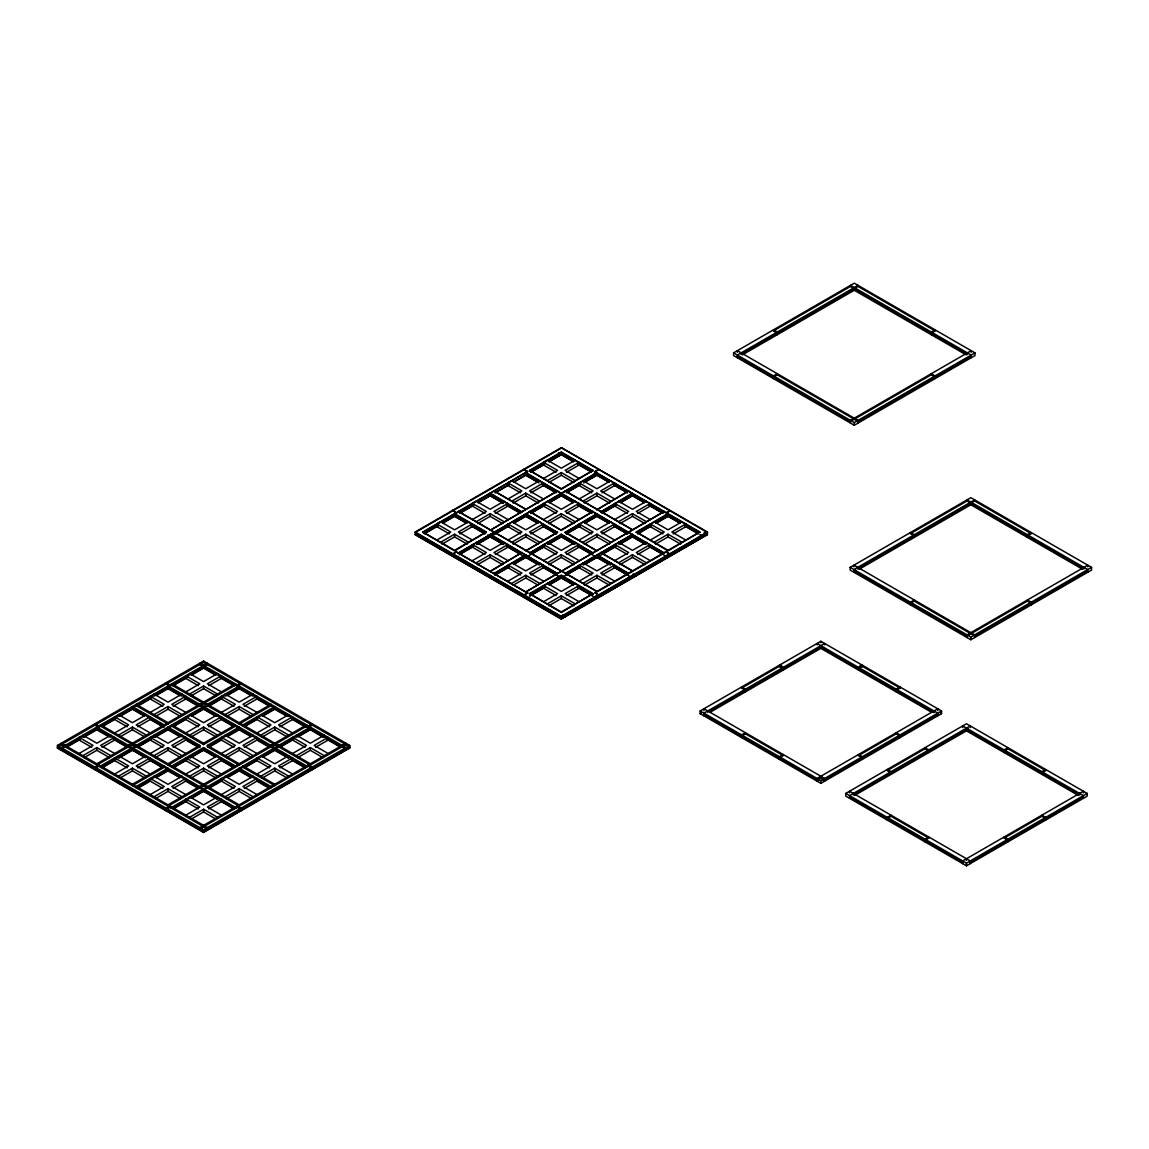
<?xml version="1.0" encoding="UTF-8"?>
<svg xmlns="http://www.w3.org/2000/svg" width="1149" height="1149" viewBox="0 0 1149 1149"><rect width="100%" height="100%" fill="white"/><g stroke="black" fill="none" stroke-linecap="round" stroke-linejoin="round"><path stroke-width="1.5" d="M98.728 725.967L98.728 727.317L94.936 725.12L94.936 723.769L98.728 725.967L97.78 727.863L96.832 727.058L96.832 729.759L108.94 736.753M171.79 683.784L171.79 685.134L310.331 765.119L310.331 763.769L171.79 683.784L170.842 685.68L166.102 682.693L166.102 684.043L169.894 686.226L169.894 684.876M237.268 805.952L237.268 807.302L241.06 809.485L241.06 808.135L237.268 805.952L236.306 807.848L96.832 727.058M310.331 763.769L309.383 765.665L308.42 764.861L308.42 766.211L312.226 768.408L312.226 767.058L308.42 764.861M98.728 764.861L94.936 767.058L94.936 768.408L98.728 766.211L98.728 764.861L97.78 765.665L96.832 763.769L235.358 683.784L236.306 685.68L241.06 682.693L241.06 684.043L237.268 686.226L237.268 684.876M298.223 736.753L310.331 729.759L310.331 727.058L170.842 807.848L169.894 805.952L166.102 808.135L166.102 809.485L169.894 807.302L169.894 805.952M310.331 727.058L309.383 727.863L308.42 725.967L312.226 723.769L312.226 725.12L308.42 727.317L308.42 725.967M415.177 532.001L561.301 447.636L707.439 532.001L707.439 534.429L561.301 618.794L415.177 534.429L415.177 532.001L561.301 616.367L707.439 532.001M561.301 448.167L415.177 532.533L561.301 616.898L707.439 532.533L561.301 447.636M422.775 532.001L454.559 513.646L486.343 532.001L454.559 550.888L422.775 532.001L454.559 550.342L486.343 532.001M456.455 512.555L527.621 471.463L456.455 513.086L452.663 510.357L456.455 513.086M529.517 470.372L561.301 452.017L593.085 470.372L561.301 489.259L529.517 470.372L561.301 488.713L593.085 470.372M449.374 533.897L436.778 526.63L436.778 523.93L440.584 521.732L454.573 529.818L468.562 521.732M484.95 513.359L472.368 506.077L472.368 503.377L476.16 501.194L490.149 509.266L504.138 501.194M520.54 492.806L507.944 485.539L507.944 482.839L511.75 480.641L525.739 488.727L539.728 480.641M556.116 472.268L543.52 465L543.52 462.3L547.326 460.103L561.315 468.189L575.304 460.103M422.775 532.533L454.559 514.192L486.343 532.533M529.517 470.903L561.301 452.562L593.085 470.903M733.579 352.872L854.267 283.185L974.97 352.872L974.97 355.572L854.267 425.259L733.579 355.572L733.579 352.872L854.267 422.559L974.97 352.872M773.464 330.912L777.27 333.109L777.27 332.032L773.464 329.835L773.464 330.912L850.475 286.46L931.279 333.109L935.085 330.912L935.085 329.835L931.279 332.032L931.279 333.109M57.45 745.414L203.574 661.048L349.713 745.414L349.713 748.114L203.574 832.479L57.45 748.114L57.45 745.414L203.574 829.779L349.713 745.414M424.283 533.553L438.085 525.596M442.451 523.068L456.455 514.982M459.873 513.014L473.489 505.143M478.027 502.53L490.135 495.535L502.242 502.53M495.449 492.461L509.079 484.605M513.617 481.977L525.725 474.997L537.833 481.977M530.68 472.124L544.655 464.067M549.064 461.525L561.301 454.444M424.311 533.811L438.171 525.811M442.681 523.212L456.455 515.255M459.715 513.373L473.575 505.373M478.185 502.702L492.045 494.702M495.118 492.935L508.978 484.935M513.589 482.264L527.448 474.264M530.68 472.397L544.468 464.44M548.992 461.826L561.301 454.717L561.301 452.017M203.574 662.399L57.45 746.764L203.574 831.129L349.713 746.764L203.574 662.399L203.574 661.048M58.714 746.85L57.45 747.568L203.574 831.948L349.713 747.568L348.434 746.85M57.45 748.114L58.714 747.381M777.27 333.109L858.073 286.46L935.085 330.912M742.369 354.869L854.267 290.266L966.18 354.869M61.256 748.961L207.38 664.596L207.38 663.246L61.256 747.611L61.256 750.311L62.52 749.579M61.256 749.766L62.52 749.033M66.585 746.692L80.444 738.692M83.417 736.969L98.728 728.136M101.988 726.254L115.848 718.254M118.921 716.473L134.318 707.583M137.392 705.802L151.251 697.816M154.325 696.035L169.722 687.145M172.795 685.364L186.741 677.321M191.265 674.707L204.852 666.865M66.585 747.238L80.358 739.281M83.417 737.514L98.728 728.667M102.62 726.427L114.541 719.547M120.501 716.1L133.686 708.488M138.081 705.946L151.165 698.391M156.781 695.159L168.946 688.136M172.953 685.809L186.741 677.853M191.337 675.21L204.852 667.411M436.778 540.087L450.767 532.001L436.778 523.93M472.368 519.535L486.357 511.463L472.368 503.377M507.944 498.996L521.933 490.925L507.944 482.839M543.52 478.458L557.524 470.372L543.52 462.3M440.584 542.271L454.573 534.199L468.562 542.271M476.16 521.732L490.149 513.66L504.138 521.732M511.75 501.194L525.739 493.108L539.728 501.194M547.326 480.641L561.315 472.569L575.304 480.641M79.051 753.5L93.04 745.428L79.051 737.342L79.051 740.042L91.647 747.31M110.835 735.145L96.846 743.231L82.857 735.145M114.641 732.961L128.631 724.875L114.641 716.804L114.641 719.504L127.223 726.771M146.411 714.606L132.422 722.692L118.433 714.606M150.217 712.409L164.206 704.337L150.217 696.251L150.217 698.951L162.813 706.233M182.002 694.068L168.013 702.14L154.009 694.068M185.793 691.87L199.797 683.799L185.793 675.713L185.793 678.413L198.389 685.68M217.578 673.515L203.588 681.601L189.599 673.515M441.977 544.166L454.573 536.899L467.169 544.166M459.772 533.897L472.368 526.63L472.368 523.93L458.365 532.001L472.368 540.087M477.553 523.628L490.149 516.361L502.745 523.628M495.348 513.359L507.944 506.077L507.944 503.377L493.955 511.463L507.944 519.535M513.143 503.075L525.739 495.808L538.321 503.075M530.939 492.806L543.52 485.539L543.52 482.839L529.531 490.925L543.52 498.996M548.719 482.537L561.315 475.269L573.911 482.537M566.514 472.268L579.11 465L579.11 462.3L565.121 470.372L579.11 478.458M82.857 755.697L96.846 747.611L110.835 755.697M118.433 735.145L132.422 727.073L146.411 735.145M154.009 714.606L168.013 706.534L182.002 714.606M189.599 694.068L203.588 685.982L217.578 694.068M84.25 757.579L96.846 750.311L109.442 757.579M102.046 747.31L114.641 740.042L114.641 737.342L100.638 745.428L114.641 753.5M119.826 737.04L132.422 729.773L145.018 737.04M137.621 726.771L150.217 719.504L162.21 726.427M155.417 716.502L168.013 709.235L180.594 716.502M173.212 706.233L185.793 698.951L185.793 696.251L171.804 704.337L185.793 712.409M190.993 695.949L203.588 688.682L216.184 695.949M208.788 685.68L221.384 678.413L221.384 675.713L207.395 683.799L221.384 691.87M456.455 551.448L452.663 554.177L456.455 551.98L527.621 593.071L456.455 551.98M594.995 471.463L598.787 469.266L594.995 472.009L666.147 512.555L669.953 510.903L666.147 513.086L594.995 472.009M597.523 472.699L458.365 553.086L596.891 472.569L596.891 475.255M459.873 554.091L473.489 546.235M476.519 544.482L490.135 536.626M495.449 533.553L509.079 525.696M513.617 523.068L525.725 516.073L537.833 523.068M531.039 513.014L544.655 505.143M549.193 502.53L561.301 495.535L573.408 502.53M566.615 492.461L580.245 484.605M584.784 481.977L596.891 474.997M459.227 554.737L473.489 546.507M477.883 543.965L508.964 526.027M513.632 523.326L527.621 515.255M530.737 513.459L544.727 505.373M549.38 502.688L561.818 495.506M566.486 492.82L580.475 484.734M583.591 482.939L597.581 474.867M773.464 376.973L777.27 374.789L858.073 421.439L935.085 376.973L935.085 375.895L931.279 373.698L931.279 374.789L850.475 421.439L773.464 376.973L773.464 375.895L777.27 373.698L777.27 374.789M96.2 768.48L94.936 769.758L96.2 769.026M239.164 687.332L100.638 767.302L100.638 765.952L239.164 685.982L239.164 688.682L227.057 695.662M102.146 767.245L115.762 759.374M118.792 757.636L133.686 749.033M138.081 746.491L151.165 738.936M154.009 737.299L169.262 728.495M173.786 725.881L186.239 718.685M191.653 715.568L204.852 707.956M207.38 706.491L222.518 697.745M225.534 696.007L239.164 688.136M102.146 767.791L115.762 759.92M118.792 758.168L133.686 749.579M138.081 747.037L151.165 739.482M154.914 737.328L169.262 729.041M173.786 726.427L185.707 719.547M191.653 716.1L204.852 708.488M208.888 706.161L222.518 698.29M472.368 560.626L486.357 552.554L472.368 544.468L472.368 547.168L484.95 554.436M504.138 542.271L490.149 550.357L476.16 542.271M507.944 540.087L521.933 532.001L507.944 523.93L507.944 526.63L520.54 533.897M539.728 521.732L525.739 529.818L511.75 521.732M543.52 519.535L557.524 511.463L543.52 503.377L543.52 506.077L556.116 513.359M575.304 501.194L561.315 509.266L547.326 501.194M579.11 498.996L593.099 490.925L579.11 482.839L579.11 485.539L591.706 492.806M610.895 480.641L596.906 488.727L582.902 480.641M476.16 562.823L490.149 554.737L504.138 562.823M511.75 542.271L525.739 534.199L539.728 542.271M547.326 521.732L561.315 513.66L575.304 521.732M582.902 501.194L596.906 493.108L610.895 501.194M114.641 774.038L128.631 765.966L114.641 757.88L114.641 760.581L127.223 767.862M146.411 755.697L132.422 763.769L118.433 755.697M150.217 753.5L164.206 745.428L150.217 737.342L150.217 740.042L162.813 747.31M182.002 735.145L168.013 743.231L154.009 735.145M185.793 732.961L199.797 724.875L185.793 716.804L185.793 719.504L198.389 726.771M217.578 714.606L203.588 722.692L189.599 714.606M221.384 712.409L235.373 704.337L221.384 696.251L221.384 698.951L233.979 706.233M253.168 694.068L239.179 702.14L225.175 694.068M477.553 564.719L490.149 557.437L502.745 564.719M495.348 554.436L507.944 547.168L507.944 544.468L493.955 552.554L507.944 560.626M513.143 544.166L525.739 536.899L538.321 544.166M530.939 533.897L543.52 526.63L543.52 523.93L529.531 532.001L543.52 540.087M548.719 523.628L561.315 516.361L573.911 523.628M566.514 513.359L579.11 506.077L579.11 503.377L565.121 511.463L579.11 519.535M584.31 503.075L596.906 495.808L609.487 503.075M602.105 492.806L614.686 485.539L614.686 482.839L600.697 490.925L614.686 498.996M118.433 776.236L132.422 768.164L146.411 776.236M154.009 755.697L168.013 747.611L182.002 755.697M189.599 735.145L203.588 727.073L217.578 735.145M225.175 714.606L239.179 706.534L253.168 714.606M119.826 778.132L132.422 770.864L145.018 778.132M137.621 767.862L150.217 760.581L150.217 757.88L136.228 765.966L150.217 774.038M155.417 757.579L168.013 750.311L180.594 757.579M173.212 747.31L185.793 740.042L197.786 746.965M190.993 737.04L203.588 729.773L216.184 737.04M208.788 726.771L221.384 719.504L221.384 716.804L207.395 724.875L221.384 732.961M226.583 716.502L239.179 709.235L251.76 716.502M244.378 706.233L256.959 698.951L256.959 696.251L242.97 704.337L256.959 712.409M557.509 532.001L525.725 550.888L557.509 532.533L525.725 513.646L525.725 516.073M561.301 529.804L593.085 511.449L561.301 530.35L529.517 511.449L561.301 530.35M561.301 534.199L529.517 553.086L561.301 534.73L593.085 553.086L561.301 534.199L561.301 536.626L547.685 544.482M565.107 532.001L596.891 550.888L565.107 532.533L596.891 513.646L596.891 516.073L584.784 523.068M525.725 555.269L493.941 573.624L525.725 554.737L525.725 557.164L539.341 565.035M565.107 532.533L596.891 514.192M632.467 493.639L600.683 511.994L632.467 493.108L632.467 495.535L620.359 502.53M199.782 745.414L167.998 763.769L167.998 765.119L199.782 746.764L199.782 745.414L167.998 727.058L167.998 729.759L179.919 736.653M203.574 743.216L235.358 724.875L235.358 726.225L203.574 744.566L171.79 726.225L171.79 724.875L203.574 743.216L203.574 744.566M495.449 574.644L509.079 566.773M513.617 564.159L525.725 557.164M531.039 554.091L544.655 546.235M566.615 533.553L580.245 525.696M602.205 513.014L615.821 505.143M494.802 575.29L508.792 567.204M513.459 564.518L544.554 546.565M549.208 543.879L563.211 535.793M566.313 533.998L580.302 525.926M584.97 523.226L597.408 516.045M602.076 513.359L616.065 505.273M620.719 502.587L633.156 495.406M203.574 747.611L171.79 765.952L171.79 767.302L203.574 748.961L235.358 767.302L235.358 765.952L203.574 747.611L203.574 750.311L190.49 757.866M207.38 745.414L239.164 763.769L239.164 765.119L207.38 746.764L207.38 745.414L239.164 727.058L239.164 729.759L227.243 736.653M167.998 769.5L136.214 787.855L136.214 786.505L167.998 768.15L167.998 770.85L156.077 777.729M207.38 746.764L239.164 728.409M274.74 707.87L242.956 726.225L242.956 724.875L274.74 706.52L274.74 709.22L262.819 716.1M138.196 787.51L150.663 780.315M156.077 777.198L167.998 770.318M173.786 766.972L186.239 759.776M189.671 757.794L203.574 749.766L215.495 756.645M209.362 746.433L221.829 739.238M227.243 736.107L239.164 729.227M244.952 725.881L257.405 718.685M262.819 715.568L274.74 708.689M138.196 788.056L150.117 781.176M173.671 767.575L186.756 760.02M209.362 746.965L221.283 740.085L221.384 737.342L235.373 745.428L221.384 753.5M244.952 726.427L256.859 719.547L256.959 716.804L270.949 724.875L256.959 732.961M507.944 581.164L521.933 573.092L507.944 565.021L507.944 567.707L520.54 574.988M539.728 562.823L525.739 570.895L511.75 562.823M543.52 560.626L557.524 552.554L543.52 544.468L543.52 547.168L556.116 554.436M575.304 542.271L561.315 550.357L547.326 542.271M579.11 540.087L593.099 532.001L579.11 523.93L579.11 526.63L591.706 533.897M610.895 521.732L596.906 529.818L582.902 521.732M614.686 519.535L628.69 511.463L614.686 503.377L614.686 506.077L627.282 513.359M646.47 501.194L632.481 509.266L618.492 501.194M511.75 583.362L525.739 575.29L539.728 583.362M547.326 562.823L561.315 554.737L575.304 562.823M582.902 542.271L596.906 534.199L610.895 542.271M618.492 521.732L632.481 513.66L646.47 521.732M150.217 794.591L164.206 786.505L150.217 778.433L150.217 781.133L162.813 788.401M182.002 776.236L168.013 784.322L154.009 776.236M185.793 774.038L199.797 765.966L185.793 757.88L185.793 760.581L198.389 767.862M217.578 755.697L203.588 763.769L189.599 755.697M253.168 735.145L239.179 743.231L225.175 735.145M288.744 714.606L274.755 722.692L260.766 714.606M513.143 585.258L525.739 577.99L538.321 585.258M530.939 574.988L543.52 567.707L543.52 565.021L529.531 573.092L543.52 581.164M548.719 564.719L561.315 557.437L573.911 564.719M566.514 554.436L579.11 547.168L579.11 544.468L565.121 552.554L579.11 560.626M584.31 544.166L596.906 536.899L609.487 544.166M602.105 533.897L614.686 526.63L614.686 523.93L600.697 532.001L614.686 540.087M619.886 523.628L632.481 516.361L645.077 523.628M637.681 513.359L650.277 506.077L650.277 503.377L636.287 511.463L650.277 519.535M154.009 796.774L168.013 788.702L182.002 796.774M189.599 776.236L203.588 768.164L217.578 776.236M225.175 755.697L239.179 747.611L253.168 755.697M260.766 735.145L274.755 727.073L288.744 735.145M155.417 798.67L168.013 791.402L180.594 798.67M173.212 788.401L185.793 781.133L197.786 788.056M190.993 778.132L203.588 770.864L216.184 778.132M208.788 767.862L221.384 760.581L221.384 757.88L207.395 765.966L221.384 774.038M226.583 757.579L239.179 750.311L251.76 757.579M244.378 747.31L256.959 740.042L256.959 737.342L242.97 745.428L256.959 753.5M262.159 737.04L274.755 729.773L287.351 737.04M279.954 726.771L292.55 719.504L292.55 716.804L278.561 724.875L292.55 732.961M527.621 592.525L523.829 595.268L527.621 593.071M529.517 593.631L561.301 575.276L593.085 593.631L561.301 612.518L529.517 593.631L561.301 611.972L593.085 593.631M636.273 532.001L668.057 513.646L699.842 532.001L668.057 550.888L636.273 532.001L668.057 550.342L699.842 532.001M529.517 594.162L561.301 575.821L593.085 594.162M632.467 534.73L565.107 573.624L632.467 534.199L632.467 536.899M636.273 532.533L668.057 514.192L699.842 532.533M529.517 596.058L544.655 587.326M549.193 584.697L563.843 576.252M566.615 574.644L580.245 566.773M583.261 565.035L596.891 557.164L610.507 565.035M602.205 554.091L615.821 546.235M618.851 544.482L632.467 536.626L646.097 544.482M637.781 533.553L651.411 525.696M655.95 523.068L668.057 516.073M530.393 595.828L544.655 587.584M549.035 585.056L580.13 567.103M584.798 564.418L615.893 546.464M620.546 543.779L632.984 536.597M637.652 533.897L651.641 525.825M655.95 523.341L668.747 515.944M167.366 809.571L166.102 810.835L167.366 810.117M310.331 728.409L171.79 808.393L171.79 807.043M173.312 808.336L186.928 800.465M191.466 797.851L204.838 790.124M209.362 787.51L222.016 780.2M227.243 777.198L240.428 769.586M244.952 766.972L257.175 759.92M262.819 756.645L276.004 749.033M280.054 746.706L293.684 738.836M296.701 737.084L310.331 729.227M173.312 808.867L186.928 801.011M191.466 798.383L204.838 790.67M209.247 788.128L222.332 780.573M227.947 777.327L240.428 770.117M244.952 767.518L256.859 760.624L256.959 757.88L270.949 765.966L256.959 774.038M262.819 757.191L276.004 749.579M280.054 747.238L293.684 739.381M543.52 601.717L557.524 593.631L543.52 585.559L543.52 588.259L556.116 595.527M575.304 583.362L561.315 591.448L547.326 583.362M579.11 581.164L593.099 573.092L579.11 565.021L579.11 567.707L591.706 574.988M610.895 562.823L596.906 570.895L582.902 562.823M614.686 560.626L628.69 552.554L614.686 544.468L614.686 547.168L627.282 554.436M646.47 542.271L632.481 550.357L618.492 542.271M650.277 540.087L664.266 532.001L650.277 523.93L650.277 526.63L662.872 533.897M682.061 521.732L668.057 529.818L654.068 521.732M971.178 356.678L935.085 377.518L935.085 378.596M547.326 603.9L561.315 595.828L575.304 603.9M582.902 583.362L596.906 575.29L610.895 583.362M618.492 562.823L632.481 554.737L646.47 562.823M654.068 542.271L668.057 534.199L682.061 542.271M185.793 815.129L199.797 807.058L185.793 798.972L185.793 801.672L198.389 808.939M217.578 796.774L203.588 804.86L189.599 796.774M221.384 794.591L235.373 786.505L221.384 778.433L221.384 781.133L233.979 788.401M253.168 776.236L239.179 784.322L225.175 776.236M288.744 755.697L274.755 763.769L260.766 755.697M292.55 753.5L306.539 745.428L292.55 737.342L292.55 740.042L305.146 747.31M324.334 735.145L310.331 743.231L296.341 735.145M548.719 605.796L561.315 598.528L573.911 605.796M566.514 595.527L579.11 588.259L579.11 585.559L565.121 593.631L579.11 601.717M584.31 585.258L596.906 577.99L609.487 585.258M602.105 574.988L614.686 567.707L614.686 565.021L600.697 573.092L614.686 581.164M619.886 564.719L632.481 557.437L645.077 564.719M637.681 554.436L650.277 547.168L650.277 544.468L636.287 552.554L650.277 560.626M655.476 544.166L668.057 536.899L680.653 544.166M673.257 533.897L685.852 526.63L685.852 523.93L671.863 532.001L685.852 540.087M189.599 817.327L203.588 809.241L217.578 817.327M225.175 796.774L239.179 788.702L253.168 796.774M260.766 776.236L274.755 768.164L288.744 776.236M296.341 755.697L310.331 747.611L324.334 755.697M190.993 819.223L203.588 811.941L214.777 818.404M208.788 808.939L221.384 801.672L221.384 798.972L207.395 807.058L221.384 815.129M226.583 798.67L239.179 791.402L251.76 798.67M244.378 788.401L256.959 781.133L256.959 778.433L242.97 786.505L256.959 794.591M262.159 778.132L274.755 770.864L287.351 778.132M279.954 767.862L292.55 760.581L292.55 757.88L278.561 765.966L292.55 774.038M297.749 757.579L310.331 750.311L322.926 757.579M315.53 747.31L328.126 740.042L328.126 737.342L314.137 745.428L328.126 753.5M594.995 592.525L598.787 595.268L594.995 592.525L666.147 551.448L669.953 554.177M594.995 593.071L666.147 551.98L671.849 555.24M199.782 828.932L345.906 744.566M199.782 829.75L201.046 829.018M201.046 829.564L199.782 830.282L199.782 827.582L345.906 743.216L345.906 745.385M850.145 567.362L970.848 497.675L1091.55 567.362L1091.55 570.062L970.848 639.749L850.145 570.062L850.145 567.362L970.848 637.049L1091.55 567.362M910.496 533.596L914.302 535.793L914.302 534.716L910.496 532.518L910.496 533.596L967.041 500.95L1027.393 535.793L1031.199 533.596L1031.199 532.518L1027.393 534.716L1027.393 535.793M914.302 535.793L974.654 500.95L1031.199 533.596M855.847 570.076L853.951 571.182L910.496 603.828L910.496 604.905M859.007 568.252L914.302 536.339L914.302 537.416M859.007 569.344L970.848 504.77L1082.688 569.344M700.143 710.958L820.846 641.271L941.548 710.958L941.548 713.658L820.846 783.345L700.143 713.658L700.143 710.958L820.846 780.645L941.548 710.958M741.651 688.079L745.442 690.276L745.442 689.185L741.651 687.001L741.651 688.079L779.352 666.305L783.144 668.503L783.144 667.425L779.352 665.228L779.352 666.305M779.352 666.851L781.708 665.486M700.143 713.658L701.565 712.84M745.442 690.276L783.144 668.503M705.127 714.089L703.949 714.764L741.651 736.538L742.829 735.848M710.096 711.217L745.442 690.808L745.442 691.885L744.021 691.066M781.966 668.359L783.144 669.048L822.038 646.585M705.127 715.166L703.949 715.856L703.949 713.156L824.652 643.469L824.652 644.876M710.096 712.294L822.038 647.677M910.496 603.282L914.302 601.099L974.654 635.943L1031.199 603.282L1031.199 602.205L1027.393 600.008L1027.393 601.099L967.041 635.943L910.496 603.282L910.496 602.205L914.302 600.008L914.302 601.099M745.442 733.809L745.442 732.717L741.651 734.915L741.651 735.992L745.442 733.809L783.144 755.568L783.144 754.491L779.352 756.688L779.352 757.766L783.144 755.568M862.353 666.305L862.353 665.228L858.547 667.425L858.547 668.503L862.353 666.305L900.055 688.079L900.055 687.001L896.249 689.185L896.249 690.276L900.055 688.079M819.668 646.585L858.547 669.048L859.739 668.359M742.829 736.926L741.651 737.615L741.651 736.538M859.969 669.307L858.547 670.126L858.547 669.048M1087.744 571.182L1031.199 603.828L1031.199 604.905M780.53 758.699L779.352 759.388L780.53 757.622M897.671 691.066L896.249 691.885L897.441 690.118M858.547 755.568L862.353 757.766L862.353 756.688L858.547 754.491L858.547 755.568L896.249 733.809L900.055 735.992L900.055 734.915L896.249 732.717L896.249 733.809M818.706 779.108L817.054 780.07L779.352 758.297M819.898 778.419L821.794 778.419M818.706 780.185L817.054 781.148L817.054 778.447L937.756 708.761L937.756 710.657M862.353 757.766L900.055 735.992M861.161 758.699L862.353 759.388L862.353 758.297L824.652 780.07L822.986 779.108M898.863 735.848L900.055 736.538L937.756 714.764L936.564 714.089M845.765 793.428L966.467 723.741L1087.169 793.428L1087.169 796.128L966.467 865.815L845.765 796.128L845.765 793.428L966.467 863.114L1087.169 793.428M887.272 770.548L891.064 772.746L891.064 771.668L887.272 769.471L887.272 770.548L924.959 748.789L928.765 750.986L928.765 749.895L924.959 747.712L924.959 748.789M891.064 772.746L928.765 750.986M854.626 794.332L891.064 773.291L891.064 774.369M968.363 728.653L928.765 751.518L928.765 752.595M854.626 795.41L966.467 730.836L1078.308 795.41M891.064 816.278L891.064 815.201L887.272 817.399L887.272 818.476L891.064 816.278L928.765 838.052L928.765 836.96L924.959 839.158L924.959 840.235L928.765 838.052M1007.975 748.789L1007.975 747.712L1004.169 749.895L1004.169 750.986L1007.975 748.789L1045.662 770.548L1045.662 769.471L1041.87 771.668L1041.87 772.746L1045.662 770.548M1004.169 838.052L1007.975 840.235L1007.975 839.158L1004.169 836.96L1004.169 838.052L1041.87 816.278L1045.662 818.476L1045.662 817.399L1041.87 815.201L1041.87 816.278M1007.975 840.235L1045.662 818.476M970.273 862.54L1007.975 840.781L1007.975 841.858M1083.363 797.248L1045.662 819.007L1045.662 820.099M931.279 374.789L935.085 376.973M737.371 356.678L773.464 377.518L773.464 378.596M1082.688 568.252L1027.393 536.339L1027.393 537.416M1027.393 601.099L1031.199 603.282M704.323 532.633L707.439 534.429M704.323 532.906L707.439 534.702L561.301 619.067L415.177 534.702M558.773 452.993L573.552 461.525M577.947 464.067L591.577 471.923M594.349 473.532L608.999 481.977M613.537 484.605L627.153 492.461M632.467 495.535L644.575 502.53M649.113 505.143L662.743 513.014M665.515 514.623L680.165 523.068M684.531 525.596L698.319 533.553M701.105 535.161L703.633 536.899L699.842 534.702M558.773 453.252L573.624 461.826M578.148 464.44L590.557 471.607M594.349 473.805L609.027 482.264M613.638 484.935L627.498 492.935M630.571 494.702L644.417 502.702M649.041 505.373L662.901 513.373M665.515 514.881L679.935 523.212M684.445 525.811L698.305 533.811M527.621 471.463L523.829 469.266L527.621 472.009M859.998 665.486L862.353 666.851M667.425 554.608L669.953 556.331L667.425 554.881M525.725 473.101L664.251 553.086L525.725 472.569L525.725 475.255M940.37 712.969L941.548 713.658M1004.169 750.986L1041.87 772.746M542.371 484.605L555.987 492.461M577.947 505.143L591.577 513.014M596.891 516.073L608.999 523.068M613.537 525.696L627.153 533.553M649.113 546.235L662.743 554.091M523.484 473.963L539.025 482.939M542.127 484.734L556.13 492.82M559.233 494.616L573.222 502.688M577.89 505.373L591.879 513.459M594.995 515.255L608.984 523.326M613.638 526.027L627.641 534.098M630.744 535.894L644.733 543.965M649.113 546.507L668.057 557.437M966.467 729.759L1004.169 751.518L1004.169 752.595M1078.308 794.332L1041.87 773.291L1041.87 774.369M858.547 668.503L896.249 690.276M896.249 690.808L933.95 712.581M819.668 647.677L931.595 712.294M936.564 715.166L937.756 715.856L937.756 713.156L817.054 643.469L817.054 644.876M633.156 573.983L636.273 575.778M490.135 493.639L521.919 511.994L490.135 493.108L490.135 495.535M525.725 514.192L557.509 532.533M596.891 555.269L628.675 573.624L596.891 554.737L596.891 557.164M506.795 505.143L520.411 513.014M542.371 525.696L555.987 533.553M561.301 536.626L574.931 544.482M577.947 546.235L591.577 554.091M613.537 566.773L627.153 574.644M487.894 494.515L503.449 503.477M506.551 505.273L520.54 513.359M523.657 515.154L537.646 523.226M542.299 525.926L556.303 533.998M559.405 535.793L573.394 543.879M578.062 546.565L609.157 564.518M613.81 567.204L632.467 577.976M781.966 669.436L783.144 670.126L783.144 669.048M898.863 736.926L900.055 737.615L900.055 736.538M597.581 594.536L600.683 596.331M596.259 595.699L598.787 597.423L596.259 595.958M490.135 534.73L557.509 573.624L490.135 534.199L490.135 536.899M454.559 516.073L466.666 523.068M471.205 525.696L484.835 533.553M487.607 535.161L503.765 544.482M506.795 546.235L520.411 554.091M542.371 566.773L555.987 574.644M558.773 576.252L573.408 584.697M577.947 587.326L591.577 595.182M452.318 515.054L466.666 523.341M470.975 525.825L484.964 533.897M487.607 535.434L502.056 543.779M506.723 546.464L537.818 564.418M542.472 567.103L573.566 585.056M577.947 587.584L596.891 598.528M744.265 690.118L745.442 690.808M861.161 757.622L862.353 758.297M562.579 615.146L565.107 616.869L562.579 615.404M823.23 780.329L824.652 781.148L824.652 778.447L703.949 708.761L703.949 710.657M887.272 818.476L924.959 840.235M849.571 797.248L887.272 819.007L887.272 820.099M962.661 862.54L924.959 840.781L924.959 841.858M741.651 735.992L779.352 757.766M348.434 747.381L349.713 748.114M345.906 748.961L199.782 664.596L199.782 663.246L345.906 747.611L345.906 750.311L344.643 749.579M202.31 666.865L215.897 674.707M220.421 677.321L234.367 685.364M237.441 687.145L252.837 696.035M255.911 697.816L269.771 705.802M272.844 707.583L288.241 716.473M291.315 718.254L306.711 727.13M308.42 728.136L323.731 736.969M326.718 738.692L340.578 746.692M344.643 749.033L345.906 749.766M202.31 667.411L215.825 675.21M220.421 677.853L234.195 685.809M238.216 688.136L251.085 695.562M257.046 698.994L268.952 705.888M273.476 708.488L285.957 715.698M291.573 718.944L304.657 726.498M308.42 728.667L323.731 737.514M326.804 739.281L340.578 747.238M256.959 719.504L269.555 726.771M310.962 768.48L312.226 769.758L310.962 769.026M167.998 687.332L306.524 767.302L306.524 765.952L167.998 685.982L167.998 688.682L180.106 695.662M167.998 688.136L181.614 696.007M184.644 697.745L199.782 706.491M202.31 707.956L216.673 716.244M220.407 718.398L233.491 725.953M237.9 728.495L251.085 736.107M256.5 739.238L270.949 747.568M273.476 749.033L288.37 757.636M291.386 759.374L305.016 767.245M184.644 698.29L198.26 706.161M202.31 708.488L214.791 715.698M220.407 718.944L233.491 726.498M237.9 729.041L251.085 736.653M257.046 740.085L268.952 746.965M273.476 749.579L288.37 758.168M291.386 759.92L305.016 767.791M221.384 740.042L233.979 747.31M256.959 760.581L269.555 767.862M132.408 707.87L164.192 726.225L164.192 724.875L132.408 706.52L132.408 709.22L144.329 716.1M167.998 728.409L199.782 746.764M239.164 769.5L270.949 787.855L270.949 786.505L239.164 768.15L239.164 770.85L251.085 777.729M132.408 708.689L144.329 715.568M149.743 718.685L164.192 727.03M167.998 729.227L181.082 736.782M184.817 738.936L199.782 747.568M220.91 759.776L233.376 766.972M239.164 770.318L251.085 777.198M256.5 780.315L268.952 787.51M203.574 750.311L215.495 757.191M221.455 760.624L233.376 767.518M257.046 781.176L268.952 788.056M150.217 732.961L136.228 724.875L150.217 716.804L150.217 719.504M185.793 753.5L171.804 745.428L185.793 737.342L185.793 740.042M239.796 809.571L241.06 810.835L239.796 810.117M96.832 728.409L235.358 808.393L235.358 807.043M96.832 729.227L110.448 737.084M113.478 738.836L128.616 747.568M131.144 749.033L144.329 756.645M149.988 759.92L162.21 766.972M166.734 769.586L179.919 777.198M185.133 780.2L197.786 787.51M202.31 790.124L217.204 798.713M220.22 800.465L233.85 808.336M113.478 739.381L127.108 747.238M131.144 749.579L145.506 757.866M149.241 760.02L162.325 767.575M166.734 770.117L179.919 777.729M202.31 790.67L217.204 799.259M220.22 801.011L233.85 808.867M185.793 794.591L171.804 786.505L185.793 778.433L185.793 781.133M61.256 744.566L207.38 828.932M206.116 829.018L207.38 829.75M206.116 829.564L207.38 830.282L207.38 827.582L61.256 743.216L61.256 745.385M1087.744 566.787L1087.744 565.164L967.041 634.851L967.041 637.551M1087.744 572.259L1087.744 569.559L967.041 499.872L967.041 500.95M1083.952 567.362L1083.952 568.985M1083.363 792.853L1083.363 791.244L962.661 860.931L962.661 863.631M1083.363 798.325L1083.363 795.625L962.661 725.938L962.661 727.561M1079.572 793.428L1079.572 795.051M974.654 500.95L974.654 499.872L853.951 569.559L853.951 572.259M974.654 637.551L974.654 634.851L853.951 565.164L853.951 566.787M971.178 352.298L971.178 350.675L850.475 420.362L850.475 423.062M971.178 357.756L971.178 355.055L850.475 285.369L850.475 286.46M970.848 502.07L970.848 504.77M970.848 632.668L970.848 633.745M970.848 637.049L970.848 639.749M970.273 727.561L970.273 725.938L849.571 795.625L849.571 798.325M970.273 863.631L970.273 860.931L849.571 791.244L849.571 792.853M967.372 352.872L967.372 354.481L931.279 333.641L931.279 334.732M966.467 728.136L966.467 730.836M966.467 858.734L966.467 860.357M966.467 863.114L966.467 865.815M933.95 710.958L933.95 712.38M858.073 286.46L858.073 285.369L737.371 355.055L737.371 357.756M858.073 423.062L858.073 420.362L737.371 350.675L737.371 352.298M857.743 567.362L857.743 568.985M854.267 287.566L854.267 290.266M854.267 418.164L854.267 419.241M854.267 422.559L854.267 425.259M853.362 793.428L853.362 795.051M820.846 641.271L820.846 642.794M820.846 645.652L820.846 648.352M820.846 776.25L820.846 778.275M820.846 780.645L820.846 783.345M777.27 334.732L777.27 333.641L741.177 354.481L741.177 352.872M707.741 710.958L707.741 712.38M668.057 513.646L668.057 516.346M668.057 534.199L668.057 536.899M632.481 513.66L632.481 516.361M632.481 554.737L632.481 557.437M596.906 493.108L596.906 495.808M596.906 534.199L596.906 536.899M596.906 575.29L596.906 577.99M561.315 472.569L561.315 475.269M561.301 493.108L561.301 495.535M561.315 513.66L561.315 516.361M561.315 554.737L561.315 557.437M561.301 575.276L561.301 577.976M561.315 595.828L561.315 598.528M561.301 616.367L561.301 618.794M525.739 493.108L525.739 495.808M525.739 534.199L525.739 536.899M525.739 575.29L525.739 577.99M490.149 513.66L490.149 516.361M490.149 554.737L490.149 557.437M454.559 513.646L454.559 516.346M454.573 534.199L454.573 536.899M342.115 745.414L342.115 746.764M310.331 747.611L310.331 750.311M278.546 745.414L278.546 746.764M274.755 727.073L274.755 729.773M274.74 743.216L274.74 745.385M274.74 747.611L274.74 750.311M274.755 768.164L274.755 770.864M270.949 745.414L270.949 746.764M239.179 706.534L239.179 709.235M239.179 747.611L239.179 750.311M239.179 788.702L239.179 791.402M235.358 683.784L235.358 685.134L96.832 765.119L96.832 763.769M207.38 704.323L207.38 705.673M207.38 786.505L207.38 787.855M203.574 665.429L203.574 668.129M203.588 685.982L203.588 688.682M203.574 702.14L203.574 703.49M203.574 706.52L203.574 709.22M203.588 727.073L203.588 729.773M203.588 768.164L203.588 770.864M203.574 784.307L203.574 786.462M203.574 788.702L203.574 791.388M203.588 809.241L203.588 811.941M203.574 825.399L203.574 826.749M203.574 829.779L203.574 832.479M199.782 704.323L199.782 705.673M199.782 786.505L199.782 787.855M168.013 706.534L168.013 709.235M168.013 747.611L168.013 750.311M168.013 788.702L168.013 791.402M136.214 745.414L136.214 746.764M132.422 727.073L132.422 729.773M132.408 743.216L132.408 745.385M132.408 747.611L132.408 750.311M132.422 768.164L132.422 770.864M128.616 745.414L128.616 746.764M96.846 747.611L96.846 750.311M65.048 745.414L65.048 746.764M557.509 490.91L490.135 530.35L557.509 490.91M521.919 552.54L490.135 571.426L521.919 552.54M628.675 490.91L596.891 509.797L628.675 490.91M164.192 765.952L132.408 784.307L132.408 785.657L164.192 767.302L164.192 765.952M270.949 704.323L239.164 722.678L239.164 724.028L270.949 705.673L270.949 704.323M664.251 511.449L525.725 591.979L664.251 511.449M306.524 724.875L167.998 804.846L167.998 806.196L306.524 726.225L306.524 724.875M632.467 529.804L565.107 490.91L632.467 529.804M525.725 509.266L493.941 490.91L525.725 509.266M632.467 570.895L600.683 552.54L632.467 570.895M596.891 591.433L458.365 511.449L596.891 591.433M167.998 722.678L136.214 704.323L136.214 705.673L167.998 724.028L167.998 722.678M274.74 784.307L242.956 765.952L242.956 767.302L274.74 785.657L274.74 784.307M239.164 804.846L100.638 724.875L100.638 726.225L239.164 806.196L239.164 804.846"/></g></svg>
